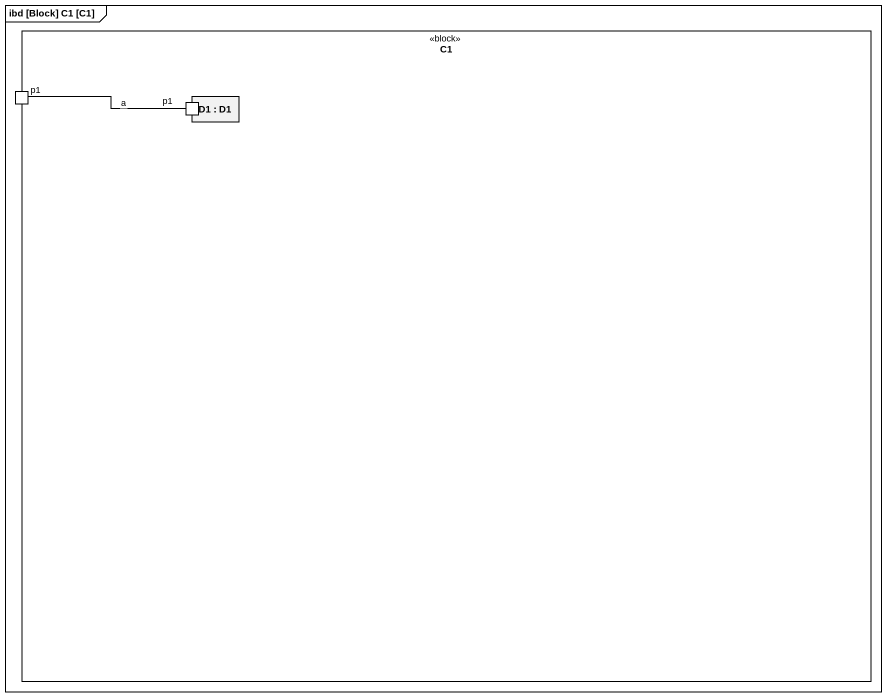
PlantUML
@startuml
mainframe ibd [Block] C1 [C1]
rectangle C1 <<block>> {
  port p1
  rectangle "D1 : D1" as D1 {
    port "p1" as p1_2
  }
}
p1 -right- p1_2 : a
@enduml
